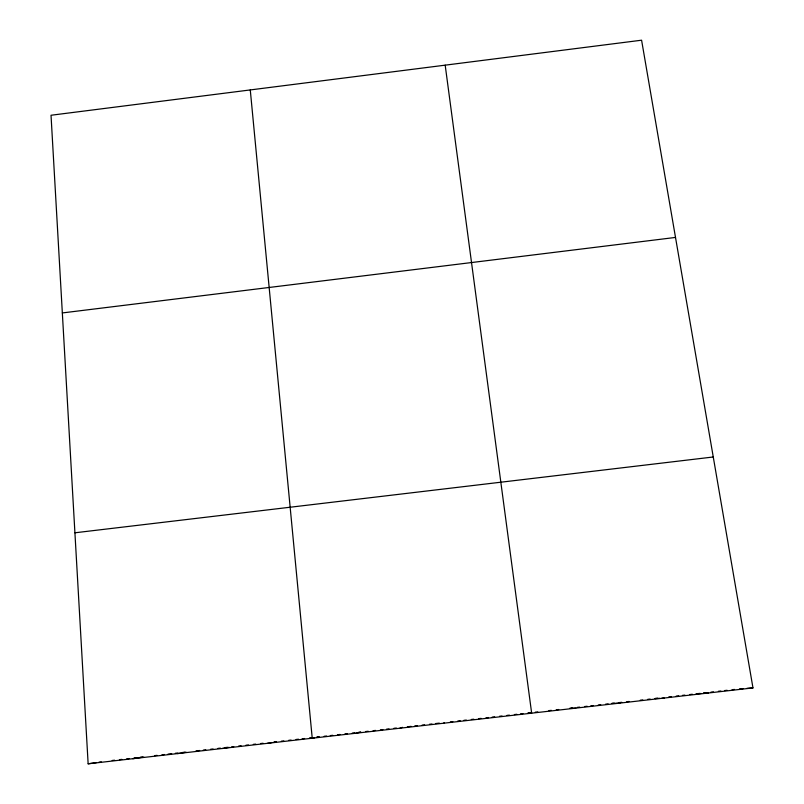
<?xml version="1.0" encoding="UTF-8"?>
<svg xmlns="http://www.w3.org/2000/svg" width="804" height="804" viewBox="0 0 804 804"><rect width="100%" height="100%" fill="white"/><g stroke="black" fill="none" stroke-linecap="round" stroke-linejoin="round"><path stroke-width="1.21" d="M443.657 723.218L444.24 722.575M399.779 728.223L402.513 727.339M355.971 733.228L360.855 732.092L358.403 732.374M314.575 737.76L312.233 738.223L250.275 89.927M316.917 737.298L319.258 736.836L316.816 737.117M267.26 743.358L271.873 742.534M274.174 742.132L276.486 741.72L274.043 742.002M222.356 748.484L229.21 747.348M231.492 746.976L233.773 746.594M177.543 753.599L186.196 752.242M132.801 758.705L143.725 757.056M88.138 763.8L752.976 687.912L641.592 40.2L51.024 115.253L88.138 763.8L96.51 762.574M98.902 762.222L101.294 761.87M62.34 312.937L675.511 237.431M74.923 532.791L713.259 456.984M112.158 760.483L114.58 760.202M119.434 759.649L121.866 759.368M126.72 758.815L129.153 758.544M134.007 757.981L136.439 757.71M140.077 757.298L142.509 757.016M154.659 755.629L157.092 755.348M161.956 754.795L164.388 754.514M168.036 754.102L171.684 753.69M175.332 753.268L177.764 752.986M182.629 752.433L185.061 752.162M196.015 750.906L199.663 750.494M203.322 750.072L205.754 749.79M210.628 749.238L213.07 748.956M217.934 748.403L220.376 748.122M225.251 747.569L227.683 747.288M238.657 746.042L241.099 745.76M245.974 745.207L248.416 744.926M253.3 744.363L255.742 744.092M260.617 743.529L263.059 743.258M281.37 741.167L283.812 740.886M288.706 740.323L291.148 740.042M296.033 739.489L298.485 739.208M302.153 738.796L304.595 738.514M309.48 737.951L311.932 737.67M324.153 736.283L326.605 736.002M330.273 735.58L332.715 735.298M337.61 734.745L340.052 734.464M344.946 733.901L347.398 733.63M352.293 733.067L354.735 732.786M365.75 731.529L368.202 731.248M373.106 730.695L375.558 730.414M380.453 729.851L382.905 729.57M386.583 729.148L389.035 728.876M393.93 728.313L396.382 728.032M407.417 726.776L411.105 726.354M414.784 725.932L417.236 725.65M422.15 725.087L424.602 724.816M429.507 724.253L431.969 723.972M435.647 723.55L439.326 723.128M450.381 721.871L452.843 721.59M457.757 721.027L460.22 720.746M463.908 720.324L466.36 720.042M471.285 719.479L473.737 719.198M478.661 718.645L481.114 718.364M488.49 717.52L486.028 717.801L487.616 718.203M492.189 717.098L494.651 716.816M499.575 716.253L502.038 715.972M506.962 715.409L509.424 715.128M514.349 714.565L516.811 714.284M520.51 713.862L522.972 713.58M530.359 712.736L527.896 713.017L531.655 713.178L445.185 65.164M535.293 712.173L537.765 711.892M548.861 710.625L551.333 710.344M556.267 709.781L558.73 709.5M569.835 708.234L572.297 707.952M577.242 707.389L579.714 707.108M584.659 706.545L587.121 706.254M590.829 705.832L593.302 705.55M598.246 704.987L600.719 704.706M605.653 704.143L608.125 703.862M614.306 703.158L611.834 703.44L619.954 703.098M619.261 702.585L621.733 702.304M626.678 701.741L629.16 701.46M640.296 700.194L642.768 699.902M647.712 699.339L650.195 699.058M655.139 698.495L657.622 698.214M668.777 696.937L671.26 696.656M676.214 696.083L678.697 695.802M682.415 695.38L684.887 695.098M689.852 694.535L692.324 694.244M699.771 693.4L696.043 693.822L701.048 693.49M703.49 692.978L705.972 692.686M710.947 692.123L713.429 691.842M718.394 691.269L720.876 690.988M724.595 690.566L727.087 690.284M732.052 689.711L734.534 689.43M739.479 688.917L743.157 688.636M746.846 688.365L752.976 687.912M703.55 693.319L708.555 692.978M655.049 698.565L659.632 698.304M661.923 698.173L664.215 698.043M571.021 708.213L575.764 708.143"/></g></svg>
